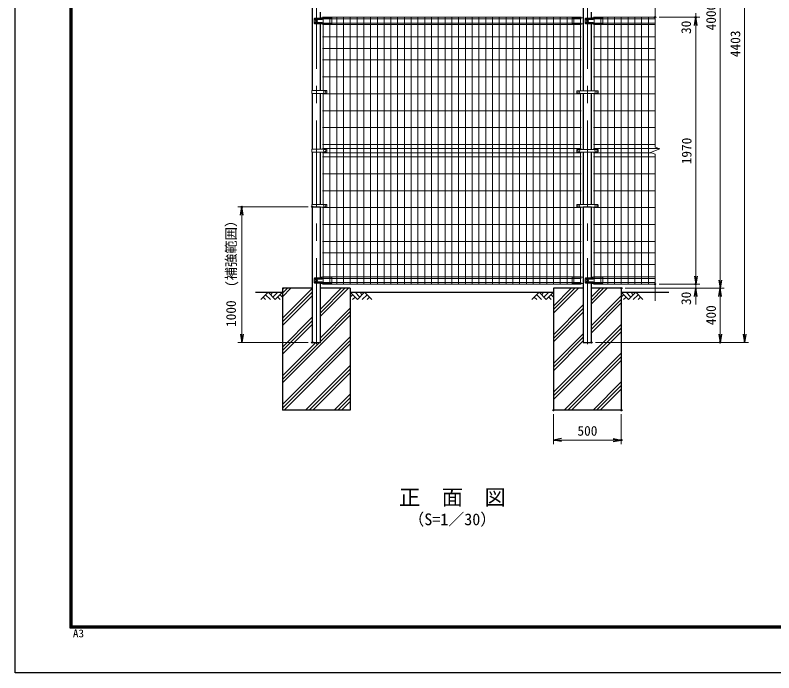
# Model space of a CAD drawing. Units: millimetres, scale not verified. Extents: x -6300 to 6300, y -4455 to 4455.
# Drawn here: x -6300 to -702, y -4455 to 398 of the extents above; entities that cross this region are included whole.
import ezdxf
from ezdxf.enums import TextEntityAlignment as Align

# ---------------------------------------------------------------- set-up
doc = ezdxf.new("R2010")
doc.units = ezdxf.units.MM
doc.header["$LTSCALE"] = 20
doc.header["$PDMODE"] = 32
doc.header["$PDSIZE"] = 10
doc.linetypes.add('DASHED', pattern=[7.5, 6, -1.5])
doc.linetypes.add('USER1', pattern=[50.8, 31.75, -6.35, 6.35, -6.35])
for name, color, linetype, lineweight in [('0-0_D-STR1', 1, 'Continuous', 25), ('0-1_D-BMK', 2, 'USER1', 13), ('0-2_D-STR-DIM', 7, 'Continuous', 13), ('0-5_D-STR3', 3, 'Continuous', 13), ('0-6_D-DCR-HCH', 7, 'Continuous', 13), ('0-7_D-BGD', 7, 'Continuous', 25), ('0-8_D-STR4', 7, 'Continuous', 25), ('0-9_D-STR2', 7, 'Continuous', 13), ('0-B_D-TTL-TXT', 7, 'Continuous', 25), ('0-E_D-TTL', 7, 'Continuous', 25)]:
    doc.layers.add(name, color=color, linetype=linetype, lineweight=lineweight)
doc.layers.add('0-3_0', color=7, linetype='Continuous')
doc.layers.add('0-4_Defpoints', color=7, linetype='Continuous')
doc.styles.add('ＭＳ ゴシック', font='')
doc.styles.get('ＭＳ ゴシック').set_extended_font_data('MS Gothic')

# ---------------------------------------------------------------- blocks, each defined once
blk = doc.blocks.new('_Open')
at = {"layer": '0-3_0'}
blk.add_line((-20, 3.333), (0, 0), dxfattribs=at)
blk.add_lwpolyline([(-20, -3.333), (0, 0), (-20, 0)], dxfattribs=at)

msp = doc.modelspace()

# ---------------------------------------------------------------- linework, layer by layer
at = {"layer": '0-0_D-STR1'}
for p, q in [((-4107.71, 980.09), (-4107.71, -158.91)), ((-2107.71, 980.09), (-2107.71, -159.91)), ((-4047.21, 377.92), (-4047.21, 419.46)), ((-2047.21, 377.92), (-2047.21, 419.46)), ((-4047.21, -158.91), (-4047.21, 333.46)), ((-2047.21, -159.91), (-2047.21, 333.46)), ((-4107.71, -179.91), (-4107.71, -591.16)), ((-4047.21, -591.16), (-4047.21, -179.91)), ((-2107.71, -179.91), (-2107.71, -592.16)), ((-2047.21, -592.16), (-2047.21, -179.91)), ((-4107.71, -612.16), (-4107.71, -998.91)), ((-4047.21, -998.91), (-4047.21, -612.16)), ((-2107.71, -612.16), (-2107.71, -999.91)), ((-2047.21, -999.91), (-2047.21, -612.16)), ((-4107.71, -1019.91), (-4107.71, -2017.16)), ((-4047.21, -1536.08), (-4047.21, -1019.91)), ((-2107.71, -1019.91), (-2107.71, -2017.16)), ((-2047.21, -1536.08), (-2047.21, -1019.91)), ((-4047.21, -2017.16), (-4047.21, -1580.54)), ((-2047.21, -2017.16), (-2047.21, -1580.54)), ((-4107.71, -2017.16), (-4047.21, -2017.16)), ((-2107.71, -2017.16), (-2047.21, -2017.16))]:
    msp.add_line(p, q, dxfattribs=at)
at = {"layer": '0-0_D-STR1', "linetype": 'DASHED'}
for p, q in [((-4107.71, -1017.16), (-4047.21, -1017.16)), ((-2107.71, -1017.16), (-2047.21, -1017.16))]:
    msp.add_line(p, q, dxfattribs=at)
at = {"layer": '0-1_D-BMK'}
for p, q in [((-4077.46, -2029.16), (-4077.46, 2397.84)), ((-2077.46, -2029.16), (-2077.46, 2397.84))]:
    msp.add_line(p, q, dxfattribs=at)
at = {"layer": '0-2_D-STR-DIM'}
for p, q in [((-1097.46, -1557.16), (-1097.46, 2322.84)), ((-917.46, -1957.16), (-917.46, 2325.84)), ((-1577.46, -576.5), (-1577.46, 1372.19)), ((-1277.46, 382.84), (-1277.46, 412.84)), ((-1547.46, 382.84), (-1247.46, 382.84)), ((-1547.46, 382.84), (-1247.46, 382.84)), ((-1277.46, -1527.16), (-1277.46, 322.84)), ((-1277.46, 322.84), (-1277.46, 262.84)), ((-1612.7, -614.98), (-1542.22, -589.33)), ((-1577.46, -627.81), (-1612.7, -614.98)), ((-1542.22, -589.33), (-1577.46, -576.5)), ((-1577.46, -1710.16), (-1577.46, -627.81)), ((-4137.71, -1017.16), (-4657.62, -1017.16)), ((-4627.62, -1957.16), (-4627.62, -1077.16)), ((-1277.46, -1527.16), (-1277.46, -1467.16)), ((-1797.46, -1617.16), (-1067.46, -1617.16)), ((-1797.46, -1617.16), (-1067.46, -1617.16)), ((-1797.46, -1617.16), (-1247.46, -1617.16)), ((-1547.46, -1587.16), (-1247.46, -1587.16)), ((-1547.46, -1587.16), (-1247.46, -1587.16)), ((-1277.46, -1617.16), (-1277.46, -1587.16)), ((-1277.46, -1677.16), (-1277.46, -1737.16)), ((-1097.46, -1677.16), (-1097.46, -1957.16)), ((-4137.71, -2017.16), (-4657.62, -2017.16)), ((-2017.21, -2017.16), (-1067.46, -2017.16)), ((-2017.21, -2017.16), (-887.46, -2017.16)), ((-2327.46, -2547.16), (-2327.46, -2767.11)), ((-1827.46, -2547.16), (-1827.46, -2767.11)), ((-2267.46, -2737.11), (-1887.46, -2737.11))]:
    msp.add_line(p, q, dxfattribs=at)
at = {"layer": '0-4_Defpoints'}
for p in [(-1577.46, 382.84), (-1577.46, 382.84), (-1277.46, 382.84), (-4627.62, -1017.16), (-4107.71, -1017.16), (-1827.46, -1617.16), (-1577.46, -1587.16), (-1577.46, -1587.16), (-1277.46, -1587.16), (-4107.71, -2017.16), (-2047.21, -2017.16), (-1097.46, -2017.16), (-2327.46, -2517.16), (-1827.46, -2517.16), (-1827.46, -2737.11)]:
    msp.add_point(p, dxfattribs=at)
at = {"layer": '0-5_D-STR3'}
for p, q in [((-4092.95, 369.84), (-4092.95, 339.84)), ((-4053.48, 374.84), (-4087.95, 374.84)), ((-4036.87, 370.84), (-4085.87, 370.84)), ((-4036.87, 364.84), (-4085.87, 364.84)), ((-4036.87, 344.84), (-4085.87, 344.84)), ((-4036.87, 338.84), (-4085.87, 338.84)), ((-4045.34, 378.84), (-4053.48, 374.84)), ((-3969.46, 378.84), (-4045.34, 378.84)), ((-3969.46, 378.84), (-3964.46, 377.84)), ((-3964.46, 377.84), (-3964.46, 334.03)), ((-2185.46, 378.84), (-2190.46, 377.84)), ((-2190.46, 377.84), (-2190.46, 334.03)), ((-2185.46, 378.84), (-2109.59, 378.84)), ((-2109.59, 378.84), (-2107.71, 377.92)), ((-2092.95, 369.84), (-2092.95, 339.84)), ((-2053.48, 374.84), (-2087.95, 374.84)), ((-2036.87, 370.84), (-2085.87, 370.84)), ((-2036.87, 364.84), (-2085.87, 364.84)), ((-2036.87, 344.84), (-2085.87, 344.84)), ((-2036.87, 338.84), (-2085.87, 338.84)), ((-2045.34, 378.84), (-2053.48, 374.84)), ((-1969.46, 378.84), (-2045.34, 378.84)), ((-1969.46, 378.84), (-1964.46, 377.84)), ((-1964.46, 377.84), (-1964.46, 334.03)), ((-4053.48, 334.84), (-4087.95, 334.84)), ((-4053.48, 334.84), (-4045.25, 333.03)), ((-4045.25, 333.03), (-3965.46, 333.03)), ((-2109.67, 333.03), (-2189.46, 333.03)), ((-2107.71, 333.44), (-2109.67, 333.03)), ((-2053.48, 334.84), (-2087.95, 334.84)), ((-2053.48, 334.84), (-2045.25, 333.03)), ((-2045.25, 333.03), (-1965.46, 333.03)), ((-4110.01, -158.91), (-4002.46, -158.91)), ((-4110.01, -158.91), (-4110.01, -179.91)), ((-4000.46, -160.91), (-4000.46, -177.91)), ((-2155.96, -162.91), (-2155.96, -176.91)), ((-2152.96, -159.91), (-2001.96, -159.91)), ((-1998.96, -162.91), (-1998.96, -176.91)), ((-4110.01, -179.91), (-4002.46, -179.91)), ((-2152.96, -179.91), (-2001.96, -179.91)), ((-4110.01, -591.16), (-4002.46, -591.16)), ((-4110.01, -591.16), (-4110.01, -612.16)), ((-4110.01, -612.16), (-4002.46, -612.16)), ((-4000.46, -593.16), (-4000.46, -610.16)), ((-2155.96, -595.16), (-2155.96, -609.16)), ((-2152.96, -592.16), (-2001.96, -592.16)), ((-2152.96, -612.16), (-2001.96, -612.16)), ((-1998.96, -595.16), (-1998.96, -609.16)), ((-4110.01, -998.91), (-4002.46, -998.91)), ((-4110.01, -998.91), (-4110.01, -1019.91)), ((-4000.46, -1000.91), (-4000.46, -1017.91)), ((-2155.96, -1002.91), (-2155.96, -1016.91)), ((-2152.96, -999.91), (-2001.96, -999.91)), ((-1998.96, -1002.91), (-1998.96, -1016.91)), ((-4110.01, -1019.91), (-4002.46, -1019.91)), ((-2152.96, -1019.91), (-2001.96, -1019.91)), ((-4092.95, -1544.16), (-4092.95, -1574.16)), ((-4053.48, -1539.16), (-4087.95, -1539.16)), ((-4036.87, -1543.16), (-4085.87, -1543.16)), ((-4036.87, -1549.16), (-4085.87, -1549.16)), ((-4045.34, -1535.16), (-4053.48, -1539.16)), ((-3969.46, -1535.16), (-4045.34, -1535.16)), ((-3969.46, -1535.16), (-3964.46, -1536.16)), ((-3964.46, -1536.16), (-3964.46, -1579.97)), ((-2185.46, -1535.16), (-2190.46, -1536.16)), ((-2190.46, -1536.16), (-2190.46, -1579.97)), ((-2185.46, -1535.16), (-2109.59, -1535.16)), ((-2109.59, -1535.16), (-2107.71, -1536.08)), ((-2092.95, -1544.16), (-2092.95, -1574.16)), ((-2053.48, -1539.16), (-2087.95, -1539.16)), ((-2036.87, -1543.16), (-2085.87, -1543.16)), ((-2036.87, -1549.16), (-2085.87, -1549.16)), ((-2045.34, -1535.16), (-2053.48, -1539.16)), ((-1969.46, -1535.16), (-2045.34, -1535.16)), ((-1969.46, -1535.16), (-1964.46, -1536.16)), ((-1964.46, -1536.16), (-1964.46, -1579.97)), ((-4053.48, -1579.16), (-4087.95, -1579.16)), ((-4036.87, -1569.16), (-4085.87, -1569.16)), ((-4036.87, -1575.16), (-4085.87, -1575.16)), ((-4053.48, -1579.16), (-4045.25, -1580.97)), ((-4045.25, -1580.97), (-3965.46, -1580.97)), ((-2109.67, -1580.97), (-2189.46, -1580.97)), ((-2107.71, -1580.56), (-2109.67, -1580.97)), ((-2053.48, -1579.16), (-2087.95, -1579.16)), ((-2036.87, -1569.16), (-2085.87, -1569.16)), ((-2036.87, -1575.16), (-2085.87, -1575.16)), ((-2053.48, -1579.16), (-2045.25, -1580.97)), ((-2045.25, -1580.97), (-1965.46, -1580.97))]:
    msp.add_line(p, q, dxfattribs=at)
for centre in [(-4077.46, 354.84), (-2077.46, 354.84), (-4016.46, -169.41), (-2140.46, -169.91), (-2014.46, -169.91), (-4016.46, -601.66), (-2140.46, -602.16), (-2014.46, -602.16), (-4016.46, -1009.41), (-2140.46, -1009.91), (-2014.46, -1009.91), (-4077.46, -1559.16), (-2077.46, -1559.16)]:
    msp.add_circle(centre, 8, dxfattribs=at)
for centre, radius, start, end in [((-4087.95, 369.84), 5, 90, 180), ((-4087.95, 339.84), 5, 180, 270), ((-4085.87, 367.84), 3, 90, 270), ((-4085.87, 341.84), 3, 90, 270), ((-4036.87, 367.84), 3, 270, 90), ((-4036.87, 341.84), 3, 270, 90), ((-2087.95, 369.84), 5, 90, 180), ((-2087.95, 339.84), 5, 180, 270), ((-2085.87, 367.84), 3, 90, 270), ((-2085.87, 341.84), 3, 90, 270), ((-2036.87, 367.84), 3, 270, 90), ((-2036.87, 341.84), 3, 270, 90), ((-3965.46, 334.03), 1, 270, 0), ((-2189.46, 334.03), 1, 180, 270), ((-1965.46, 334.03), 1, 270, 0), ((-4002.46, -160.91), 2, 0, 90), ((-2152.96, -162.91), 3, 90, 180), ((-2001.96, -162.91), 3, 0, 90), ((-4002.46, -177.91), 2, 270, 0), ((-2152.96, -176.91), 3, 180, 270), ((-2001.96, -176.91), 3, 270, 0), ((-4002.46, -593.16), 2, 0, 90), ((-4002.46, -610.16), 2, 270, 0), ((-2152.96, -595.16), 3, 90, 180), ((-2152.96, -609.16), 3, 180, 270), ((-2001.96, -595.16), 3, 0, 90), ((-2001.96, -609.16), 3, 270, 0), ((-4002.46, -1000.91), 2, 0, 90), ((-2152.96, -1002.91), 3, 90, 180), ((-2001.96, -1002.91), 3, 0, 90), ((-4002.46, -1017.91), 2, 270, 0), ((-2152.96, -1016.91), 3, 180, 270), ((-2001.96, -1016.91), 3, 270, 0), ((-4087.95, -1544.16), 5, 90, 180), ((-4085.87, -1546.16), 3, 90, 270), ((-4036.87, -1546.16), 3, 270, 90), ((-2087.95, -1544.16), 5, 90, 180), ((-2085.87, -1546.16), 3, 90, 270), ((-2036.87, -1546.16), 3, 270, 90), ((-4087.95, -1574.16), 5, 180, 270), ((-4085.87, -1572.16), 3, 90, 270), ((-4036.87, -1572.16), 3, 270, 90), ((-3965.46, -1579.97), 1, 270, 0), ((-2189.46, -1579.97), 1, 180, 270), ((-2087.95, -1574.16), 5, 180, 270), ((-2085.87, -1572.16), 3, 90, 270), ((-2036.87, -1572.16), 3, 270, 90), ((-1965.46, -1579.97), 1, 270, 0)]:
    msp.add_arc(centre, radius, start, end, dxfattribs=at)
at = {"layer": '0-6_D-DCR-HCH'}
for p, q in [((-4327.46, -1679.93), (-4264.68, -1617.16)), ((-4327.46, -1653.42), (-4291.2, -1617.16)), ((-4327.46, -1626.9), (-4317.72, -1617.16)), ((-4327.46, -1839.03), (-4107.71, -1619.28)), ((-4047.21, -1823.95), (-3840.42, -1617.16)), ((-4047.21, -1797.43), (-3866.94, -1617.16)), ((-4047.21, -1770.91), (-3893.45, -1617.16)), ((-2327.46, -1801.25), (-2143.36, -1617.16)), ((-2327.46, -1774.74), (-2169.88, -1617.16)), ((-2327.46, -1748.22), (-2196.4, -1617.16)), ((-2047.21, -1733.13), (-1931.23, -1617.16)), ((-2047.21, -1706.62), (-1957.75, -1617.16)), ((-2047.21, -1680.1), (-1984.27, -1617.16)), ((-4433.89, -1647.16), (-4487.1, -1700.37)), ((-4451.62, -1664.89), (-4415.99, -1700.37)), ((-4433.89, -1647.16), (-4380.67, -1700.37)), ((-4416.15, -1664.89), (-4398.41, -1647.16)), ((-4398.41, -1682.63), (-4362.94, -1647.16)), ((-4380.67, -1700.37), (-4327.46, -1647.16)), ((-4345.2, -1664.89), (-4327.46, -1682.55)), ((-4327.46, -1865.55), (-4107.71, -1645.8)), ((-4327.46, -1892.06), (-4107.71, -1672.31)), ((-3774.25, -1700.37), (-3827.46, -1647.16)), ((-3809.72, -1664.89), (-3827.46, -1682.55)), ((-3756.51, -1682.63), (-3791.99, -1647.16)), ((-3721.04, -1647.16), (-3774.25, -1700.37)), ((-3738.68, -1664.99), (-3756.51, -1647.16)), ((-3703.3, -1664.89), (-3738.94, -1700.37)), ((-3721.04, -1647.16), (-3667.83, -1700.37)), ((-2433.89, -1647.16), (-2487.1, -1700.37)), ((-2451.62, -1664.89), (-2415.99, -1700.37)), ((-2433.89, -1647.16), (-2380.67, -1700.37)), ((-2416.15, -1664.89), (-2398.41, -1647.16)), ((-2398.41, -1682.63), (-2362.94, -1647.16)), ((-2380.67, -1700.37), (-2327.46, -1647.16)), ((-2345.2, -1664.89), (-2327.46, -1682.55)), ((-2047.21, -1892.23), (-1827.46, -1672.48)), ((-1774.25, -1700.37), (-1827.46, -1647.16)), ((-1809.72, -1664.89), (-1827.46, -1682.55)), ((-1756.51, -1682.63), (-1791.99, -1647.16)), ((-1721.04, -1647.16), (-1774.25, -1700.37)), ((-1738.87, -1664.99), (-1756.7, -1647.16)), ((-1703.3, -1664.89), (-1738.94, -1700.37)), ((-1721.04, -1647.16), (-1667.83, -1700.37)), ((-4469.36, -1682.63), (-4451.54, -1700.37)), ((-4362.94, -1682.63), (-4345.12, -1700.37)), ((-3791.99, -1682.63), (-3809.81, -1700.37)), ((-3685.56, -1682.63), (-3703.38, -1700.37)), ((-2469.36, -1682.63), (-2451.54, -1700.37)), ((-2362.94, -1682.63), (-2345.12, -1700.37)), ((-2047.21, -1918.75), (-1827.46, -1699)), ((-2047.21, -1945.27), (-1827.46, -1725.52)), ((-1791.99, -1682.63), (-1809.81, -1700.37)), ((-1685.56, -1682.63), (-1703.38, -1700.37)), ((-4047.21, -1983.05), (-3827.46, -1763.3)), ((-4047.21, -2009.56), (-3827.46, -1789.81)), ((-2327.46, -1960.35), (-2107.71, -1740.6)), ((-2327.46, -1986.87), (-2107.71, -1767.12)), ((-4327.46, -2316.33), (-3827.46, -1816.33)), ((-4327.46, -2051.16), (-4107.71, -1831.41)), ((-2327.46, -2013.38), (-2107.71, -1793.63)), ((-4327.46, -2077.68), (-4107.71, -1857.93)), ((-4327.46, -2104.2), (-4107.71, -1884.45)), ((-2327.46, -2384.62), (-1827.46, -1884.62)), ((-2327.46, -2411.13), (-1827.46, -1911.13)), ((-2327.46, -2437.65), (-1827.46, -1937.65)), ((-2327.46, -2172.48), (-2107.71, -1952.73)), ((-4327.46, -2475.43), (-3827.46, -1975.43)), ((-4327.46, -2501.94), (-3827.46, -2001.94)), ((-2327.46, -2199), (-2107.71, -1979.25)), ((-2327.46, -2225.52), (-2107.71, -2005.77)), ((-4327.46, -2289.81), (-4054.81, -2017.16)), ((-4327.46, -2263.3), (-4081.32, -2017.16)), ((-4316.16, -2517.16), (-3827.46, -2028.46)), ((-2247.87, -2517.16), (-1827.46, -2096.75)), ((-2221.35, -2517.16), (-1827.46, -2123.26)), ((-2194.84, -2517.16), (-1827.46, -2149.78)), ((-4157.06, -2517.16), (-3827.46, -2187.56)), ((-4130.54, -2517.16), (-3827.46, -2214.08)), ((-4104.02, -2517.16), (-3827.46, -2240.59)), ((-2035.74, -2517.16), (-1827.46, -2308.88)), ((-2009.22, -2517.16), (-1827.46, -2335.4)), ((-3944.93, -2517.16), (-3827.46, -2399.69)), ((-1982.7, -2517.16), (-1827.46, -2361.91)), ((-3918.41, -2517.16), (-3827.46, -2426.21)), ((-3891.89, -2517.16), (-3827.46, -2452.72))]:
    msp.add_line(p, q, dxfattribs=at)
at = {"layer": '0-7_D-BGD'}
for p, q in [((-4527.46, -1647.16), (-4327.46, -1647.16)), ((-3827.46, -1647.16), (-2327.46, -1647.16)), ((-1827.46, -1647.16), (-1477.46, -1647.16))]:
    msp.add_line(p, q, dxfattribs=at)
at = {"layer": '0-8_D-STR4'}
for p, q in [((-4327.46, -1617.16), (-4327.46, -2517.16)), ((-4107.71, -1617.16), (-4327.46, -1617.16)), ((-3827.46, -1617.16), (-4047.21, -1617.16)), ((-3827.46, -1617.16), (-3827.46, -2517.16)), ((-2327.46, -1617.16), (-2327.46, -2517.16)), ((-2107.71, -1617.16), (-2327.46, -1617.16)), ((-1827.46, -1617.16), (-2047.21, -1617.16)), ((-1827.46, -1617.16), (-1827.46, -2517.16)), ((-3827.46, -2517.16), (-4327.46, -2517.16)), ((-1827.46, -2517.16), (-2327.46, -2517.16))]:
    msp.add_line(p, q, dxfattribs=at)
at = {"layer": '0-9_D-STR2'}
for p, q in [((-2122.46, 382.84), (-4032.46, 382.84)), ((-2122.46, 369.74), (-4032.46, 369.74)), ((-2122.46, 339.94), (-4032.46, 339.94)), ((-4027.46, -158.91), (-4027.46, 382.84)), ((-3977.46, -1587.16), (-3977.46, 382.84)), ((-3927.46, -1587.16), (-3927.46, 382.84)), ((-3877.46, -1587.16), (-3877.46, 382.84)), ((-3827.46, -1587.16), (-3827.46, 382.84)), ((-3777.46, -1587.16), (-3777.46, 382.84)), ((-3727.46, -1587.16), (-3727.46, 382.84)), ((-3677.46, -1587.16), (-3677.46, 382.84)), ((-3627.46, -1587.16), (-3627.46, 382.84)), ((-3577.46, -1587.16), (-3577.46, 382.84)), ((-3527.46, -1587.16), (-3527.46, 382.84)), ((-3477.46, -1587.16), (-3477.46, 382.84)), ((-3427.46, -1587.16), (-3427.46, 382.84)), ((-3377.46, -1587.16), (-3377.46, 382.84)), ((-3327.46, -1587.16), (-3327.46, 382.84)), ((-3277.46, -1587.16), (-3277.46, 382.84)), ((-3227.46, -1587.16), (-3227.46, 382.84)), ((-3177.46, -1587.16), (-3177.46, 382.84)), ((-3127.46, -1587.16), (-3127.46, 382.84)), ((-3077.46, -1587.16), (-3077.46, 382.84)), ((-3027.46, -1587.16), (-3027.46, 382.84)), ((-2977.46, -1587.16), (-2977.46, 382.84)), ((-2927.46, -1587.16), (-2927.46, 382.84)), ((-2877.46, -1587.16), (-2877.46, 382.84)), ((-2827.46, -1587.16), (-2827.46, 382.84)), ((-2777.46, -1587.16), (-2777.46, 382.84)), ((-2727.46, -1587.16), (-2727.46, 382.84)), ((-2677.46, -1587.16), (-2677.46, 382.84)), ((-2627.46, -1587.16), (-2627.46, 382.84)), ((-2577.46, -1587.16), (-2577.46, 382.84)), ((-2527.46, -1587.16), (-2527.46, 382.84)), ((-2477.46, -1587.16), (-2477.46, 382.84)), ((-2427.46, -1587.16), (-2427.46, 382.84)), ((-2377.46, -1587.16), (-2377.46, 382.84)), ((-2327.46, -1587.16), (-2327.46, 382.84)), ((-2277.46, -1587.16), (-2277.46, 382.84)), ((-2227.46, -1587.16), (-2227.46, 382.84)), ((-2177.46, -1587.16), (-2177.46, 382.84)), ((-2127.46, -159.91), (-2127.46, 382.84)), ((-2032.46, 382.84), (-1577.46, 382.84)), ((-2032.46, 369.74), (-1577.46, 369.74)), ((-2032.46, 339.94), (-1577.46, 339.94)), ((-2027.46, -159.91), (-2027.46, 382.84)), ((-1977.46, -1587.16), (-1977.46, 382.84)), ((-1927.46, -1587.16), (-1927.46, 382.84)), ((-1877.46, -1587.16), (-1877.46, 382.84)), ((-1827.46, -1587.16), (-1827.46, 382.84)), ((-1777.46, -1587.16), (-1777.46, 382.84)), ((-1727.46, -1587.16), (-1727.46, 382.84)), ((-1677.46, -1587.16), (-1677.46, 382.84)), ((-1627.46, -1587.16), (-1627.46, 382.84)), ((-2122.46, 328.09), (-4032.46, 328.09)), ((-2032.46, 328.09), (-1577.46, 328.09)), ((-2122.46, 236.84), (-4032.46, 236.84)), ((-2032.46, 236.84), (-1577.46, 236.84)), ((-2122.46, 152.34), (-4032.46, 152.34)), ((-2032.46, 152.34), (-1577.46, 152.34)), ((-2122.46, 67.84), (-4032.46, 67.84)), ((-2032.46, 67.84), (-1577.46, 67.84)), ((-2122.46, -57.16), (-4032.46, -57.16)), ((-2032.46, -57.16), (-1577.46, -57.16)), ((-2122.46, -182.16), (-4032.46, -182.16)), ((-4027.46, -591.16), (-4027.46, -179.91)), ((-2127.46, -592.16), (-2127.46, -179.91)), ((-2032.46, -182.16), (-1577.46, -182.16)), ((-2027.46, -592.16), (-2027.46, -179.91)), ((-2122.46, -307.16), (-4032.46, -307.16)), ((-2032.46, -307.16), (-1577.46, -307.16)), ((-2122.46, -432.16), (-4032.46, -432.16)), ((-2032.46, -432.16), (-1577.46, -432.16)), ((-2122.46, -557.16), (-4032.46, -557.16)), ((-2032.46, -557.16), (-1577.46, -557.16)), ((-2122.46, -587.16), (-4032.46, -587.16)), ((-4027.46, -998.91), (-4027.46, -612.16)), ((-2127.46, -999.91), (-2127.46, -612.16)), ((-2032.46, -587.16), (-1548.2, -587.16)), ((-2027.46, -999.91), (-2027.46, -612.16)), ((-2122.46, -617.16), (-4032.46, -617.16)), ((-2122.46, -647.16), (-4032.46, -647.16)), ((-2032.46, -617.16), (-1606.73, -617.16)), ((-2032.46, -647.16), (-1577.46, -647.16)), ((-2122.46, -772.16), (-4032.46, -772.16)), ((-2032.46, -772.16), (-1577.46, -772.16)), ((-2122.46, -897.16), (-4032.46, -897.16)), ((-2032.46, -897.16), (-1577.46, -897.16)), ((-2122.46, -1022.16), (-4032.46, -1022.16)), ((-4027.46, -1587.16), (-4027.46, -1019.91)), ((-2127.46, -1587.16), (-2127.46, -1019.91)), ((-2032.46, -1022.16), (-1577.46, -1022.16)), ((-2027.46, -1587.16), (-2027.46, -1019.91)), ((-2122.46, -1147.16), (-4032.46, -1147.16)), ((-2032.46, -1147.16), (-1577.46, -1147.16)), ((-2122.46, -1272.16), (-4032.46, -1272.16)), ((-2032.46, -1272.16), (-1577.46, -1272.16)), ((-2122.46, -1356.66), (-4032.46, -1356.66)), ((-2032.46, -1356.66), (-1577.46, -1356.66)), ((-2122.46, -1441.16), (-4032.46, -1441.16)), ((-2032.46, -1441.16), (-1577.46, -1441.16)), ((-2122.46, -1532.4), (-4032.46, -1532.4)), ((-2122.46, -1544.26), (-4032.46, -1544.26)), ((-2032.46, -1532.4), (-1577.46, -1532.4)), ((-2032.46, -1544.26), (-1577.46, -1544.26)), ((-2122.46, -1574.06), (-4032.46, -1574.06)), ((-2122.46, -1587.16), (-4032.46, -1587.16)), ((-2032.46, -1574.06), (-1577.46, -1574.06)), ((-2032.46, -1587.16), (-1577.46, -1587.16))]:
    msp.add_line(p, q, dxfattribs=at)
at = {"layer": '0-E_D-TTL', "color": 2}
msp.add_lwpolyline([(-6300, 4455), (6300, 4455), (6300, -4455), (-6300, -4455)], close=True, dxfattribs=at)
at = {"layer": '0-E_D-TTL'}
for points in [[(-5895, 4125), (5895, 4125), (5895, -4125), (-5895, -4125)], [(-5891.25, 4121.25), (5891.25, 4121.25), (5891.25, -4121.25), (-5891.25, -4121.25)], [(-5887.5, 4117.5), (5887.5, 4117.5), (5887.5, -4117.5), (-5887.5, -4117.5)], [(-5883.75, 4113.75), (5883.75, 4113.75), (5883.75, -4113.75), (-5883.75, -4113.75)], [(-5880, 4110), (5880, 4110), (5880, -4110), (-5880, -4110)]]:
    msp.add_lwpolyline(points, close=True, dxfattribs=at)

# ---------------------------------------------------------------- block references
at = {"layer": '0-2_D-STR-DIM', "xscale": 3, "yscale": 3}
for p, rotation in [((-1277.46, 382.84), 90), ((-1277.46, 382.84), 90), ((-4627.62, -1017.16), 90), ((-1277.46, -1587.16), 270), ((-1277.46, -1587.16), 270), ((-1097.46, -1617.16), 270), ((-1277.46, -1617.16), 90), ((-1097.46, -1617.16), 90), ((-4627.62, -2017.16), 270), ((-1097.46, -2017.16), 270), ((-917.46, -2017.16), 270), ((-2327.46, -2737.11), 180)]:
    msp.add_blockref('_Open', p, dxfattribs=dict(at, rotation=rotation))
msp.add_blockref('_Open', (-1827.46, -2737.11), dxfattribs=at)

# ---------------------------------------------------------------- texts
at = {"layer": '0-2_D-STR-DIM', "style": 'ＭＳ ゴシック'}
for s, p in [('4000', (-1107.58, 285.72)), ('30', (-1290.82, 259.14)), ('4403', (-927.58, 88.19)), ('1970', (-1287.58, -702.51)), ('1000\u3000(補強範囲）', (-4649.55, -1902.96)), ('30', (-1290.82, -1740.86)), ('400', (-1107.58, -1889.91))]:
    msp.add_text(s, height=72.14, rotation=90, dxfattribs=at).set_placement(p, align=Align.BOTTOM_LEFT)
msp.add_text('500', height=72.14, dxfattribs=at).set_placement((-2150.77, -2726.99), align=Align.BOTTOM_LEFT)
at = {"layer": '0-B_D-TTL-TXT', "style": 'ＭＳ ゴシック'}
for s, height, p in [('正\u3000面\u3000図', 115.4, (-3467.31, -3251.92)), ('（S=1／30）', 86.66, (-3399.09, -3391.71))]:
    msp.add_text(s, height=height, dxfattribs=at).set_placement(p, align=Align.BOTTOM_LEFT)
at = {"layer": '0-E_D-TTL', "style": 'ＭＳ ゴシック', "width": 1.05}
msp.add_text('A3', height=57.73, dxfattribs=at).set_placement((-5874.13, -4210.22), align=Align.BOTTOM_LEFT)

doc.saveas('drawing.dxf')
